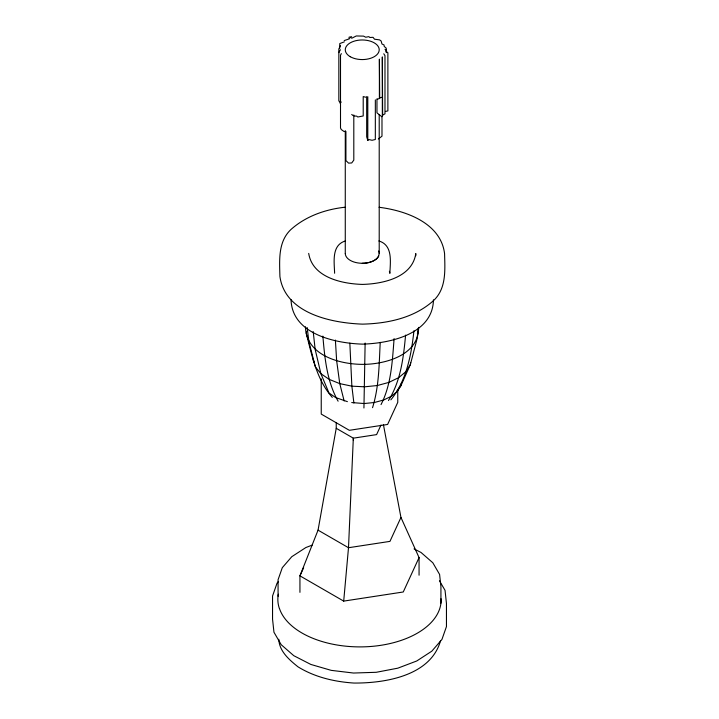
<?xml version="1.0" encoding="UTF-8"?>
<svg xmlns="http://www.w3.org/2000/svg" width="719" height="719" viewBox="0 0 719 719"><rect width="100%" height="100%" fill="white"/><g stroke="black" fill="none" stroke-linecap="round" stroke-linejoin="round"><path stroke-width="1.08" d="M365.135 343.035L363.931 407.997M349.092 38.206L349.119 37.154L351.663 36.714M380.225 342.352C379.075 364.173 379.138 386.669 372.541 407.673M394.102 338.604C392.349 360.839 391.379 384.449 381.016 404.608M383.389 424.453L400.95 517.446L419.06 557.593L403.26 591.98L343.7 601.111L348.499 547.725L353.326 438.168L336.231 428.299L336.231 422.799M405.588 335.117C403.512 357.469 400.735 381.277 388.44 400.519M413.946 330.794C411.313 354.871 406.559 380.621 390.866 399.836M418.368 328.053L417.011 339.035L410.351 364.578L400.941 385.654L397.463 391.262L391.585 396.142L383.703 399.98L374.356 402.505L364.191 403.539L351.726 402.559M305.449 326.768C306.087 355.941 341.112 364.901 365 364.344C387.083 363.769 419.042 354.386 418.602 327.388M306.582 331.333L306.285 333.436C311.965 355.608 316.666 379.749 332.295 397.382M401.229 383.667L400.941 385.654L397.077 390.785M410.648 362.466L410.351 364.578L406.019 371.552L398.712 377.628L388.916 382.391L377.304 385.528L364.659 386.813L351.861 386.166L339.763 383.622L329.194 379.371L320.89 373.691L315.389 366.969L308.9 341.75L307.184 327.558M340.5 45.674L338.847 48.973L338.838 101.073L341.318 102.125M299.94 592.357L299.94 575.847L318.05 530.146L336.231 428.299M378.616 250.985A17.076 9.859 0 0 1 379.21 253.465L378.643 256A16.852 9.733 0 0 1 362.295 263.28A17.076 9.859 0 0 1 345.282 253.519L345.282 253.492M379.21 253.492L379.21 114.672M338.838 52.568L340.42 49.719M417.388 333.814L418.206 330.623M440.576 640.557C430.933 675.842 385.123 683.275 353.901 683.05C334.326 681.756 314.805 677.208 297.972 666.819C289.308 659.853 279.197 651.243 278.801 639.263M303.652 567.749L299.94 575.847L343.7 601.111M381.007 425.01L376.594 434.609L353.326 438.168L353.326 440.396M400.95 517.446L389.95 541.38L348.499 547.725L318.05 530.146M341.318 53.619L340.509 55.282L340.509 128.036L341.273 129.528L344.006 131.496L345.92 131.478L345.92 160.58L348.589 163.132L351.717 162.961L353.802 160.13L353.802 114.932M278.505 581.464L277.058 583.145L272.546 596.006L272.546 619.122L273.957 632.235L281.21 644.709L293.783 655.692L310.851 664.446L331.225 670.36L353.523 673.038L376.235 672.292L397.805 668.176L416.759 660.977L431.813 651.18L441.942 639.443L446.454 626.582L446.454 603.475L445.043 590.353L439.462 580.763M378.338 138.983L381.987 136.188L381.987 116.343M366.681 96.544L366.681 136.835L367.795 140.358L369.027 139.585L372.065 140.277L375.327 139.504L375.345 99.878M349.416 38.817L344.221 40.579M345.506 240.91C331.279 245.107 334.29 261.95 334.614 273.256M312.145 545.146L305.881 547.527L291.779 556.704L282.297 567.686L278.073 579.73L278.073 596.24M344.383 41.828L339.772 43.571L339.683 48.452M385.483 111.436L387.883 110.906L387.883 52.703L385.905 51.193M381.816 97.308L379.389 97.964L379.389 59.156L379.704 98.431L377.268 99.222M344.967 207.225C325.321 209.364 305.719 216.257 290.827 229.604C277.929 241.854 279.529 260.26 279.907 276.464C285.084 313.538 331.459 323.011 362.475 324.134C387.766 323.541 414.405 317.933 433.665 300.488C446.562 288.238 444.962 269.832 444.576 253.627C440.765 222.917 405.732 210.586 379.066 207.279M354.224 115.975L356.714 116.145L357.774 116.999L363.212 115.975L363.212 96.571L365.647 97.218M313.205 331.558L315.156 349.407L320.89 373.691L328.969 392.978L335.656 397.553L347.403 401.651M350.593 37.694L351.897 38.17L356.291 35.959L363.535 36.121L365.737 37.217L368.811 36.651L369.881 37.487L373.044 37.316L374.509 39.203L379.551 39.869L381.142 41.01L381.987 44.03L384.036 44.929L384.198 46.42L386.247 48.173L386.247 52.649M378.859 240.964C393.113 245.161 390.282 261.977 389.878 273.346L389.401 271.279M414.045 548.894L421.028 552.471L432.811 562.761L439.597 574.445L440.927 586.722L440.927 603.232A81.184 46.87 0 0 1 353.901 646.767A82.047 47.373 0 0 1 279.457 608.517M351.717 114.456L353.011 115.561M384.98 49.296L386.049 49.845L386.049 50.645M338.11 401.193C326.965 381.609 324.736 358.215 322.867 336.097M340.5 103.878L339.683 102.179M313.089 359.662L314.401 362.664M383.775 53.781L384.98 55.678L384.98 113.881L382.328 115.139L382.328 56.936L382.643 115.615L381.816 116.712L376.963 112.856L376.963 98.845M344.158 400.977L339.763 383.622L336.645 360.722L335.387 340.078M308.694 253.403C312.504 277.444 341.84 283.816 362.394 284.409C382.841 283.915 412.239 277.615 415.798 253.573L415.798 255.775M353.892 403.017L351.861 386.166L349.838 343.116M433.449 299.832C432.847 334.191 389.806 343.412 362.448 344.131C334.964 343.278 291.932 333.967 291.042 299.598M419.06 557.593L419.06 575.209M397.76 390.255L397.76 402.361L387.613 424.453L349.344 430.313L321.24 414.09L321.24 378.868M378.643 256L378.643 256.054A16.968 9.796 0 0 1 362.295 263.289M367.795 96.706L367.795 140.358M345.273 130.687L345.273 253.519M279.385 608.526A81.184 46.87 0 0 1 278.361 594.209M441.026 598.756A82.047 47.373 0 0 1 440.864 603.232M350.279 56.72A16.968 9.796 0 0 0 378.643 52.289A16.968 9.796 0 0 0 357.81 40.318A16.968 9.796 0 0 0 350.279 56.72"/></g></svg>
